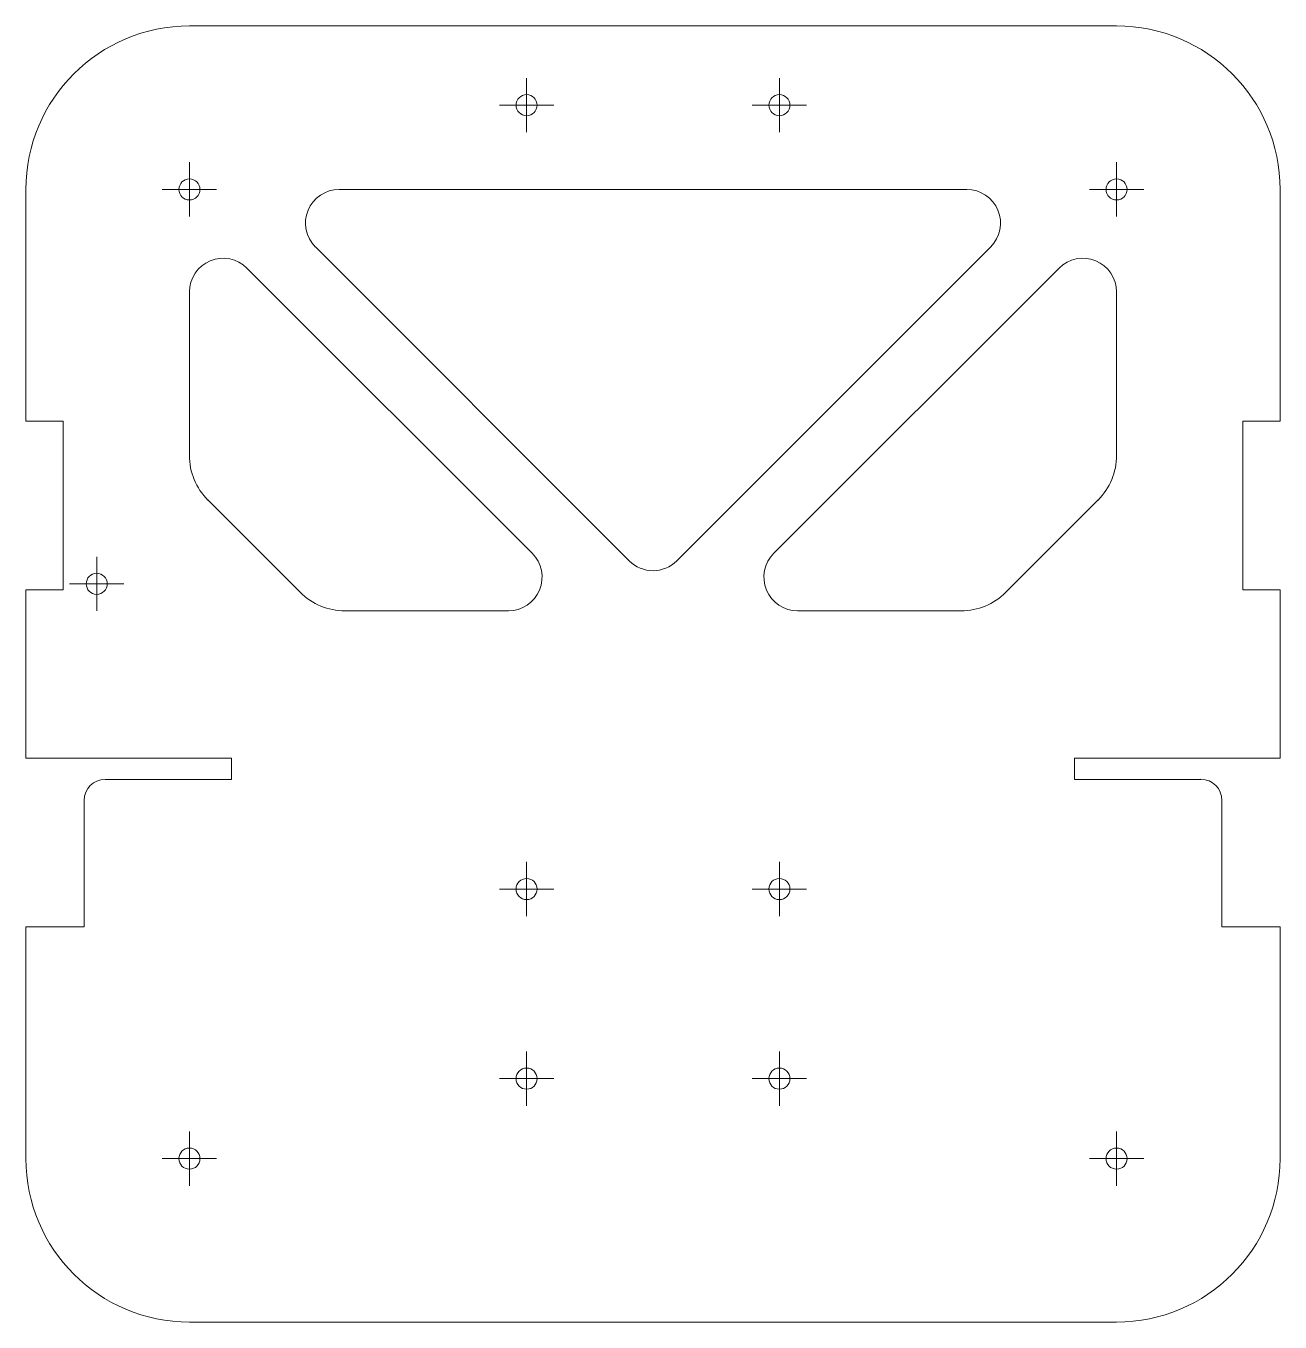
# Model space of a CAD drawing. Header units: millimetres. Extents: x 836 to 1025, y 563 to 758.
import ezdxf

# ---------------------------------------------------------------- set-up
doc = ezdxf.new("R2010")
doc.units = ezdxf.units.MM

# ---------------------------------------------------------------- blocks, each defined once
blk = doc.blocks.new('SW_CENTERMARKSYMBOL_0')
at = {"color": 0, "linetype": 'Continuous', "lineweight": 0}
for p, q in [((0, 2.5), (0, 4.0875)), ((0, 0), (0, 2.5)), ((-2.5, 0), (-4.0875, 0)), ((0, 0), (-2.5, 0)), ((0, 0), (0, -2.5)), ((0, 0), (2.5, 0)), ((2.5, 0), (4.0875, 0)), ((0, -2.5), (0, -4.0875))]:
    blk.add_line(p, q, dxfattribs=at)
blk = doc.blocks.new('SW_CENTERMARKSYMBOL_1')
at = {"color": 0, "linetype": 'Continuous', "lineweight": 0}
for p, q in [((0, 2.5), (0, 4.0875)), ((0, 0), (0, 2.5)), ((-2.5, 0), (-4.0875, 0)), ((0, 0), (-2.5, 0)), ((0, 0), (0, -2.5)), ((0, 0), (2.5, 0)), ((2.5, 0), (4.0875, 0)), ((0, -2.5), (0, -4.0875))]:
    blk.add_line(p, q, dxfattribs=at)
blk = doc.blocks.new('SW_CENTERMARKSYMBOL_2')
at = {"color": 0, "linetype": 'Continuous', "lineweight": 0}
for p, q in [((0, 2.5), (0, 4.0875)), ((0, 0), (0, 2.5)), ((-2.5, 0), (-4.0875, 0)), ((0, 0), (-2.5, 0)), ((0, 0), (0, -2.5)), ((0, 0), (2.5, 0)), ((2.5, 0), (4.0875, 0)), ((0, -2.5), (0, -4.0875))]:
    blk.add_line(p, q, dxfattribs=at)
blk = doc.blocks.new('SW_CENTERMARKSYMBOL_3')
at = {"color": 0, "linetype": 'Continuous', "lineweight": 0}
for p, q in [((0, 2.5), (0, 4.0875)), ((0, 0), (0, 2.5)), ((-2.5, 0), (-4.0875, 0)), ((0, 0), (-2.5, 0)), ((0, 0), (0, -2.5)), ((0, 0), (2.5, 0)), ((2.5, 0), (4.0875, 0)), ((0, -2.5), (0, -4.0875))]:
    blk.add_line(p, q, dxfattribs=at)
blk = doc.blocks.new('SW_CENTERMARKSYMBOL_4')
at = {"color": 0, "linetype": 'Continuous', "lineweight": 0}
for p, q in [((0, 2.5), (0, 4.0875)), ((0, 0), (0, 2.5)), ((-2.5, 0), (-4.0875, 0)), ((0, 0), (-2.5, 0)), ((0, 0), (0, -2.5)), ((0, 0), (2.5, 0)), ((2.5, 0), (4.0875, 0)), ((0, -2.5), (0, -4.0875))]:
    blk.add_line(p, q, dxfattribs=at)
blk = doc.blocks.new('SW_CENTERMARKSYMBOL_5')
at = {"color": 0, "linetype": 'Continuous', "lineweight": 0}
for p, q in [((0, 2.5), (0, 4.0875)), ((0, 0), (0, 2.5)), ((-2.5, 0), (-4.0875, 0)), ((0, 0), (-2.5, 0)), ((0, 0), (0, -2.5)), ((0, 0), (2.5, 0)), ((2.5, 0), (4.0875, 0)), ((0, -2.5), (0, -4.0875))]:
    blk.add_line(p, q, dxfattribs=at)
blk = doc.blocks.new('SW_CENTERMARKSYMBOL_6')
at = {"color": 0, "linetype": 'Continuous', "lineweight": 0}
for p, q in [((0, 2.5), (0, 4.0875)), ((0, 0), (0, 2.5)), ((-2.5, 0), (-4.0875, 0)), ((0, 0), (-2.5, 0)), ((0, 0), (0, -2.5)), ((0, 0), (2.5, 0)), ((2.5, 0), (4.0875, 0)), ((0, -2.5), (0, -4.0875))]:
    blk.add_line(p, q, dxfattribs=at)
blk = doc.blocks.new('SW_CENTERMARKSYMBOL_7')
at = {"color": 0, "linetype": 'Continuous', "lineweight": 0}
for p, q in [((0, 2.5), (0, 4.0875)), ((0, 0), (0, 2.5)), ((-2.5, 0), (-4.0875, 0)), ((0, 0), (-2.5, 0)), ((0, 0), (0, -2.5)), ((0, 0), (2.5, 0)), ((2.5, 0), (4.0875, 0)), ((0, -2.5), (0, -4.0875))]:
    blk.add_line(p, q, dxfattribs=at)
blk = doc.blocks.new('SW_CENTERMARKSYMBOL_8')
at = {"color": 0, "linetype": 'Continuous', "lineweight": 0}
for p, q in [((0, 2.5), (0, 4.0875)), ((0, 0), (0, 2.5)), ((-2.5, 0), (-4.0875, 0)), ((0, 0), (-2.5, 0)), ((0, 0), (0, -2.5)), ((0, 0), (2.5, 0)), ((2.5, 0), (4.0875, 0)), ((0, -2.5), (0, -4.0875))]:
    blk.add_line(p, q, dxfattribs=at)
blk = doc.blocks.new('SW_CENTERMARKSYMBOL_9')
at = {"color": 0, "linetype": 'Continuous', "lineweight": 0}
for p, q in [((0, 2.5), (0, 4.0875)), ((0, 0), (0, 2.5)), ((-2.5, 0), (-4.0875, 0)), ((0, 0), (-2.5, 0)), ((0, 0), (0, -2.5)), ((0, 0), (2.5, 0)), ((2.5, 0), (4.0875, 0)), ((0, -2.5), (0, -4.0875))]:
    blk.add_line(p, q, dxfattribs=at)
blk = doc.blocks.new('SW_CENTERMARKSYMBOL_10')
at = {"color": 0, "linetype": 'Continuous', "lineweight": 0}
for p, q in [((0, 2.5), (0, 4.0875)), ((0, 0), (0, 2.5)), ((-2.5, 0), (-4.0875, 0)), ((0, 0), (-2.5, 0)), ((0, 0), (0, -2.5)), ((0, 0), (2.5, 0)), ((2.5, 0), (4.0875, 0)), ((0, -2.5), (0, -4.0875))]:
    blk.add_line(p, q, dxfattribs=at)

msp = doc.modelspace()

# ---------------------------------------------------------------- linework, layer by layer
at = {"color": 1, "linetype": 'Continuous', "lineweight": 15}
for p, q in [((1000.45, 758.1), (860.75, 758.1)), ((836.11, 733.46), (836.11, 698.54)), ((977.89, 733.46), (883.31, 733.46)), ((1025.09, 698.54), (1025.09, 733.46)), ((879.72, 724.79), (927.01, 677.5)), ((934.19, 677.5), (981.48, 724.79)), ((912.4, 678.64), (869.42, 721.62)), ((991.78, 721.62), (948.8, 678.64)), ((860.75, 718.02), (860.75, 693.39)), ((1000.45, 693.39), (1000.45, 718.02)), ((836.11, 698.54), (841.7, 698.54)), ((841.7, 698.54), (841.7, 673.14)), ((1019.5, 673.14), (1019.5, 698.54)), ((1019.5, 698.54), (1025.09, 698.54)), ((863.54, 686.66), (877.45, 672.75)), ((983.75, 672.75), (997.66, 686.66)), ((841.7, 673.14), (836.11, 673.14)), ((836.11, 673.14), (836.11, 647.74)), ((1025.09, 673.14), (1019.5, 673.14)), ((1025.09, 647.74), (1025.09, 673.14)), ((884.18, 669.96), (908.81, 669.96)), ((952.39, 669.96), (977.02, 669.96)), ((836.11, 647.74), (867.1, 647.74)), ((867.1, 647.74), (867.1, 644.56)), ((994.1, 644.56), (994.1, 647.74)), ((994.1, 647.74), (1025.09, 647.74)), ((867.1, 644.56), (848.05, 644.56)), ((1013.15, 644.56), (994.1, 644.56)), ((844.87, 641.39), (844.87, 622.34)), ((1016.32, 622.34), (1016.32, 641.39)), ((836.11, 622.34), (836.11, 587.41)), ((844.87, 622.34), (836.11, 622.34)), ((1025.09, 622.34), (1016.32, 622.34)), ((1025.09, 587.41), (1025.09, 622.34)), ((860.75, 562.78), (1000.45, 562.78))]:
    msp.add_line(p, q, dxfattribs=at)
for centre in [(911.55, 746.16), (949.65, 746.16), (860.75, 733.46), (1000.45, 733.46), (846.78, 674.03), (911.55, 628.03), (949.65, 628.03), (911.55, 599.46), (949.65, 599.46), (860.75, 587.41), (1000.45, 587.41)]:
    msp.add_circle(centre, 1.59, dxfattribs=at)
for centre, radius, start, end in [((860.75, 733.46), 24.64, 90, 180), ((1000.45, 733.46), 24.64, 0, 90), ((883.31, 728.38), 5.08, 90, 225), ((977.89, 728.38), 5.08, 315, 90), ((865.83, 718.02), 5.08, 45, 180), ((995.37, 718.02), 5.08, 0, 135), ((870.27, 693.39), 9.53, 180, 225), ((990.92, 693.39), 9.53, 315, 0), ((908.81, 675.04), 5.08, 270, 45), ((952.39, 675.04), 5.08, 135, 270), ((930.6, 681.09), 5.08, 225, 315), ((884.18, 679.49), 9.53, 225, 270), ((977.02, 679.49), 9.53, 270, 315), ((848.05, 641.39), 3.17, 90, 180), ((1013.15, 641.39), 3.18, 0, 90), ((860.75, 587.41), 24.64, 180, 270), ((1000.45, 587.41), 24.64, 270, 0)]:
    msp.add_arc(centre, radius, start, end, dxfattribs=at)

# ---------------------------------------------------------------- block references
at = {"color": 7, "linetype": 'Continuous', "lineweight": 0}
for name, p in [('SW_CENTERMARKSYMBOL_4', (911.55, 746.16)), ('SW_CENTERMARKSYMBOL_5', (949.65, 746.16)), ('SW_CENTERMARKSYMBOL_0', (860.75, 733.46)), ('SW_CENTERMARKSYMBOL_1', (1000.45, 733.46)), ('SW_CENTERMARKSYMBOL_6', (846.78, 674.03)), ('SW_CENTERMARKSYMBOL_7', (911.55, 628.03)), ('SW_CENTERMARKSYMBOL_8', (949.65, 628.03)), ('SW_CENTERMARKSYMBOL_10', (911.55, 599.46)), ('SW_CENTERMARKSYMBOL_9', (949.65, 599.46)), ('SW_CENTERMARKSYMBOL_3', (860.75, 587.41)), ('SW_CENTERMARKSYMBOL_2', (1000.45, 587.41))]:
    msp.add_blockref(name, p, dxfattribs=at)

doc.saveas('drawing.dxf')
